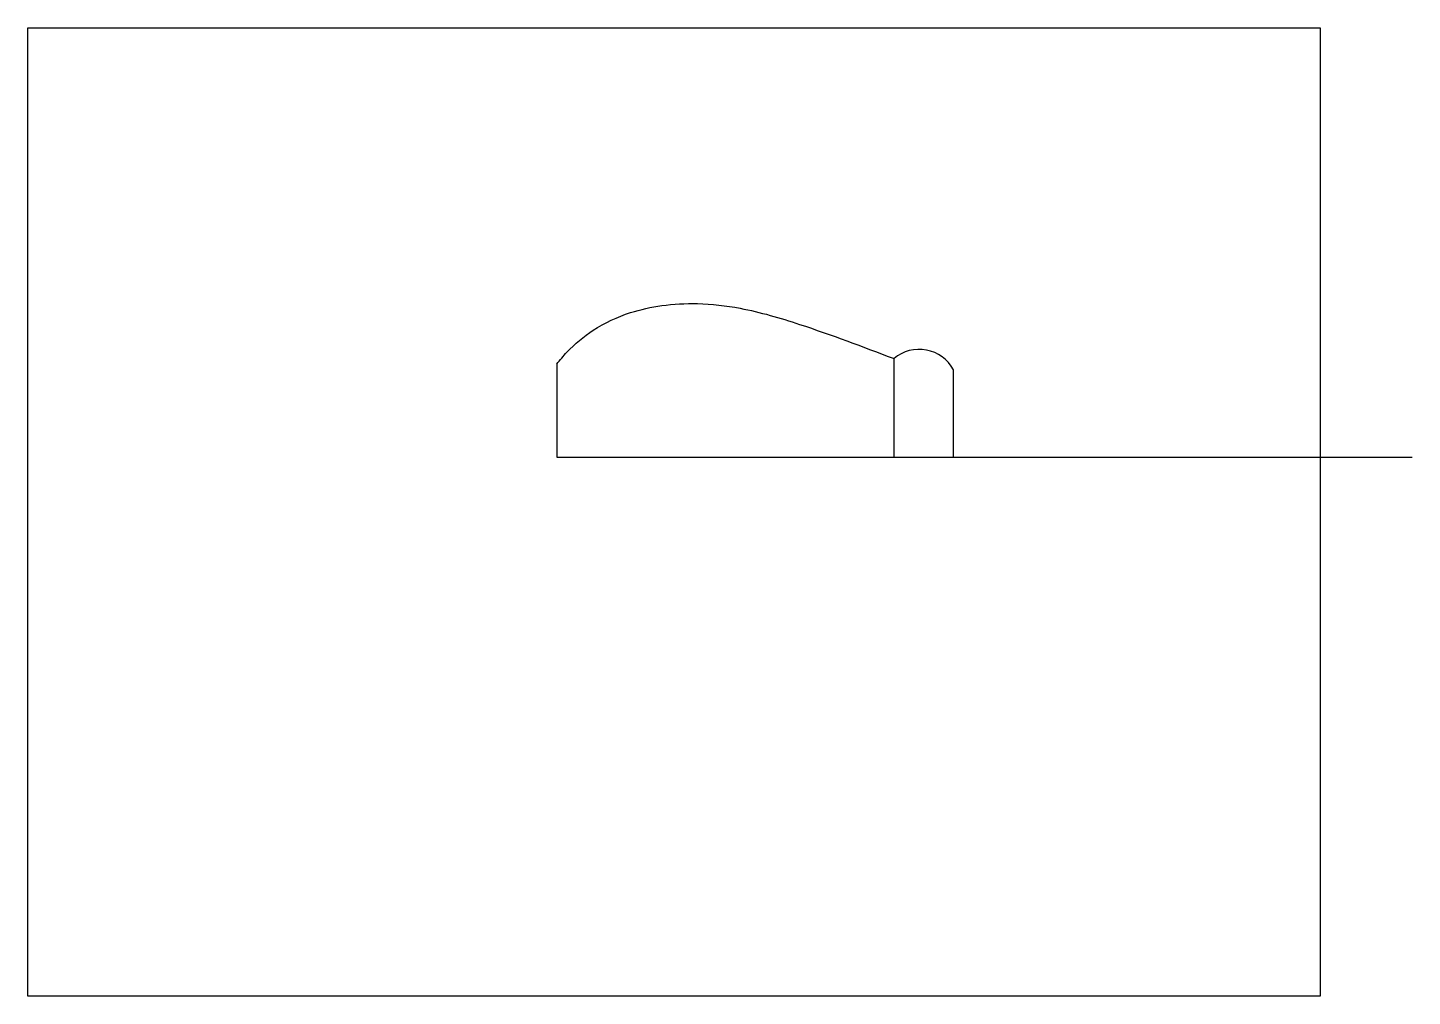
# Model space of a CAD drawing. Header units: millimetres. Extents: x 3940 to 31715, y 1502 to 5662.
# Drawn here: x 5362.4 to 5618.9, y 5482.1 to 5661.7 of the extents above; entities that cross this region are included whole.
import ezdxf

# ---------------------------------------------------------------- set-up
doc = ezdxf.new("R2010")
doc.units = ezdxf.units.MM
picture_1 = doc.add_image_def('image4.jpg', size_in_pixel=(3072, 4096))

msp = doc.modelspace()

# ---------------------------------------------------------------- linework, layer by layer
for p, q in [((5522.898, 5582.062), (5522.898, 5600.358)), ((5460.398, 5599.331), (5460.398, 5582.062)), ((5533.898, 5582.062), (5533.898, 5598.292)), ((5460.398, 5582.062), (5618.917, 5582.062)), ((5460.398, 5582.062), (5534.998, 5582.062)), ((5460.398, 5582.062), (5522.898, 5582.062)), ((5460.398, 5582.062), (5533.898, 5582.062))]:
    msp.add_line(p, q)
msp.add_arc((5527.565, 5594.884), 7.192, 28.28287, 130.44836)
msp.add_spline([(5460.398, 5599.331), (5462.305, 5601.571), (5467.169, 5605.619), (5474.076, 5608.885), (5479.865, 5610.187), (5486.464, 5610.563), (5494.395, 5609.695), (5505.365, 5606.715), (5522.898, 5600.358)], degree=3)

# ---------------------------------------------------------------- pictures from other files: only their frames are drawn
image = msp.add_image(picture_1, insert=(5362.391, 5661.711), size_in_units=(179.572, 239.429), rotation=-90)
image.dxf.flags = 7

doc.saveas('drawing.dxf')
